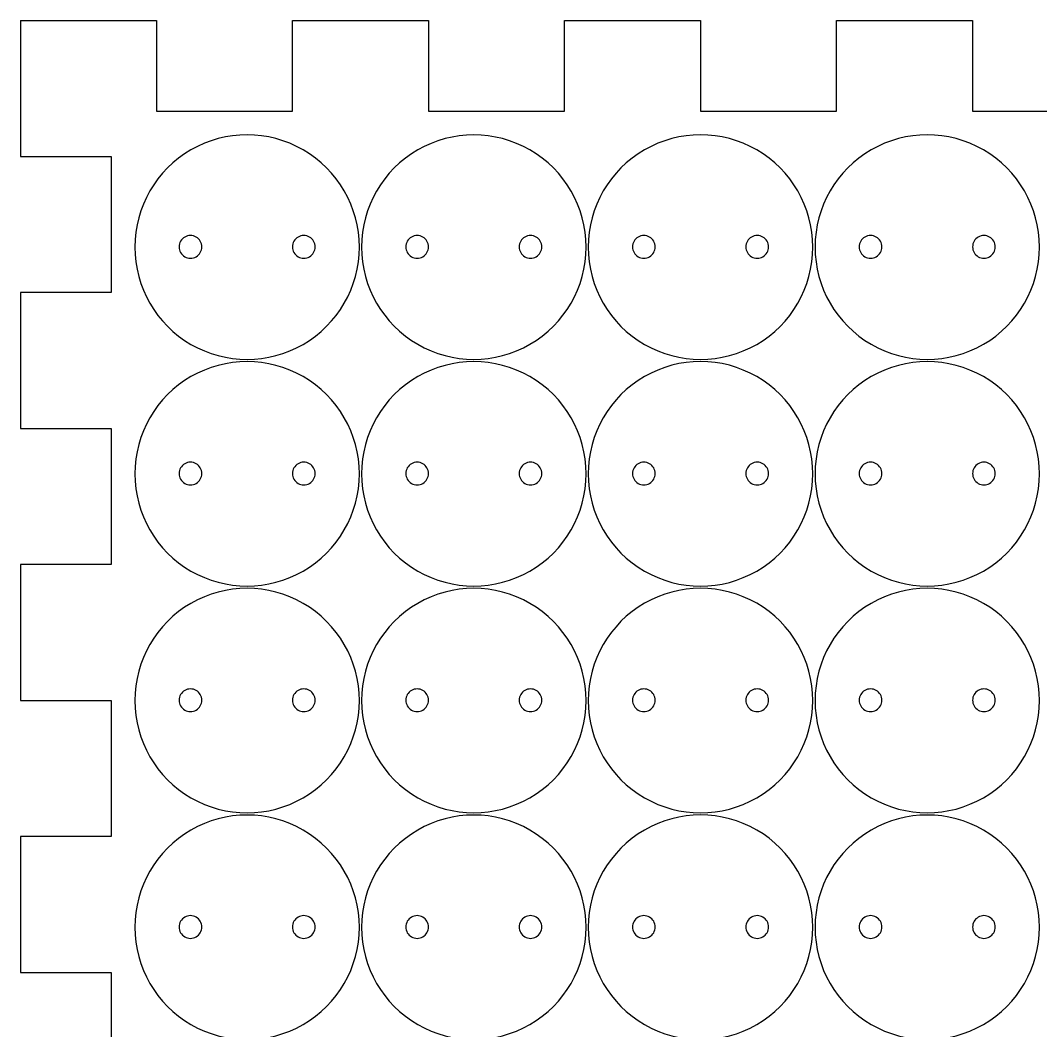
# Model space of a CAD drawing. Extents: x 0 to 163, y 0 to 185.
# Drawn here: x 71.8 to 116.8, y 139.34 to 183.9 of the extents above; entities that cross this region are included whole.
import ezdxf

# ---------------------------------------------------------------- set-up
doc = ezdxf.new("R2010")
doc.units = 0
doc.layers.add('Cut', color=7, linetype='CONTINUOUS')
doc.layers.add('Engrave', color=7, linetype='CONTINUOUS')

msp = doc.modelspace()

# ---------------------------------------------------------------- linework, layer by layer
at = {"layer": 'Cut', "color": 7}
for points in [[(71.80235, 183.898198), (71.80235, 177.898198)], [(71.80235, 183.898198), (77.80235, 183.898198)], [(77.80235, 179.898198), (83.80235, 179.898198), (83.80235, 183.898198)], [(77.80235, 183.898198), (77.80235, 179.898198)], [(83.80235, 183.898198), (89.80235, 183.898198)], [(89.80235, 183.898198), (89.80235, 179.898198)], [(95.802353, 183.898198), (101.802353, 183.898198)], [(95.802353, 179.898198), (95.802353, 183.898198)], [(101.802353, 183.898198), (101.802353, 179.898198)], [(107.802353, 179.898198), (107.802353, 183.898198)], [(107.802353, 183.898198), (113.802353, 183.898198)], [(113.802353, 183.898198), (113.802353, 179.898198)], [(89.80235, 179.898198), (95.802353, 179.898198)], [(101.802353, 179.898198), (107.802353, 179.898198)], [(113.802353, 179.898198), (119.802353, 179.898198)], [(71.80235, 177.898198), (75.80235, 177.898198)], [(75.80235, 177.898198), (75.80235, 171.898198)], [(75.80235, 171.898198), (71.80235, 171.898198)], [(71.80235, 171.898198), (71.80235, 165.898198)], [(71.80235, 165.898198), (75.80235, 165.898198)], [(75.80235, 165.898198), (75.80235, 159.898198)], [(71.80235, 159.898198), (71.80235, 153.898198)], [(75.80235, 159.898198), (71.80235, 159.898198)], [(75.80235, 153.898198), (75.80235, 147.898198), (71.80235, 147.898198)], [(71.80235, 153.898198), (75.80235, 153.898198)], [(71.80235, 147.898198), (71.80235, 141.898198)], [(71.80235, 141.898198), (75.80235, 141.898198)], [(75.80235, 141.898198), (75.80235, 135.898198)]]:
    msp.add_lwpolyline(points, dxfattribs=at)
for points in [[(79.80238, 173.909978)], [(84.80238, 173.909978)], [(89.80238, 173.909978)], [(94.802383, 173.909978)], [(99.802383, 173.909978)], [(104.802383, 173.909978)], [(109.802383, 173.909978)], [(114.802383, 173.909978)], [(79.80238, 163.909978)], [(84.80238, 163.909978)], [(89.80238, 163.909978)], [(94.802383, 163.909978)], [(99.802383, 163.909978)], [(104.802383, 163.909978)], [(109.802383, 163.909978)], [(114.802383, 163.909978)], [(79.80238, 153.909978)], [(84.80238, 153.909978)], [(89.80238, 153.909978)], [(94.802383, 153.909978)], [(99.802383, 153.909978)], [(104.802383, 153.909978)], [(109.802383, 153.909978)], [(114.802383, 153.909978)], [(79.80238, 143.909978)], [(84.80238, 143.909978)], [(89.80238, 143.909978)], [(94.802383, 143.909978)], [(99.802383, 143.909978)], [(104.802383, 143.909978)], [(109.802383, 143.909978)], [(114.802383, 143.909978)]]:
    msp.add_lwpolyline(points, close=True, dxfattribs=at)
for points in [[(79.05231, 174.343195), (78.897573, 174.253824), (78.802293, 174.088669), (78.80238, 173.909978)], [(79.552451, 174.343195), (79.397715, 174.432565), (79.207046, 174.432565), (79.05231, 174.343195)], [(79.80238, 173.909978), (79.802468, 174.088669), (79.707188, 174.253824), (79.552451, 174.343195)], [(84.05231, 174.343195), (83.897573, 174.253824), (83.802293, 174.088669), (83.80238, 173.909978)], [(84.552451, 174.343195), (84.397715, 174.432565), (84.207046, 174.432565), (84.05231, 174.343195)], [(84.80238, 173.909978), (84.802468, 174.088669), (84.707188, 174.253824), (84.552451, 174.343195)], [(89.05231, 174.343195), (88.897573, 174.253824), (88.802293, 174.088669), (88.80238, 173.909978)], [(89.552451, 174.343195), (89.397715, 174.432565), (89.207046, 174.432565), (89.05231, 174.343195)], [(89.80238, 173.909978), (89.802468, 174.088669), (89.707188, 174.253824), (89.552451, 174.343195)], [(94.05222, 174.343462), (93.897436, 174.25402), (93.802181, 174.088745), (93.802383, 173.909978)], [(94.552547, 174.343462), (94.397763, 174.432904), (94.207004, 174.432904), (94.05222, 174.343462)], [(94.802383, 173.909978), (94.802586, 174.088745), (94.70733, 174.25402), (94.552547, 174.343462)], [(99.052313, 174.343195), (98.897576, 174.253824), (98.802296, 174.088669), (98.802383, 173.909978)], [(99.552454, 174.343195), (99.397718, 174.432565), (99.207049, 174.432565), (99.052313, 174.343195)], [(99.802383, 173.909978), (99.802471, 174.088669), (99.707191, 174.253824), (99.552454, 174.343195)], [(104.05222, 174.343462), (103.897436, 174.25402), (103.802181, 174.088745), (103.802383, 173.909978)], [(104.552547, 174.343462), (104.397763, 174.432904), (104.207004, 174.432904), (104.05222, 174.343462)], [(104.802383, 173.909978), (104.802586, 174.088745), (104.70733, 174.25402), (104.552547, 174.343462)], [(109.052179, 174.34358), (108.897375, 174.254106), (108.802131, 174.088779), (108.802383, 173.909978)], [(109.552588, 174.34358), (109.397783, 174.433054), (109.206983, 174.433054), (109.052179, 174.34358)], [(109.802383, 173.909978), (109.802636, 174.088779), (109.707392, 174.254106), (109.552588, 174.34358)], [(114.05222, 174.343462), (113.897436, 174.25402), (113.802181, 174.088745), (113.802383, 173.909978)], [(114.552547, 174.343462), (114.397763, 174.432904), (114.207004, 174.432904), (114.05222, 174.343462)], [(114.802383, 173.909978), (114.802586, 174.088745), (114.70733, 174.25402), (114.552547, 174.343462)], [(78.80238, 173.909978), (78.802293, 173.731287), (78.897573, 173.566132), (79.05231, 173.476761)], [(79.552451, 173.476761), (79.707188, 173.566132), (79.802468, 173.731287), (79.80238, 173.909978)], [(83.80238, 173.909978), (83.802293, 173.731287), (83.897573, 173.566132), (84.05231, 173.476761)], [(84.552451, 173.476761), (84.707188, 173.566132), (84.802468, 173.731287), (84.80238, 173.909978)], [(88.80238, 173.909978), (88.802293, 173.731287), (88.897573, 173.566132), (89.05231, 173.476761)], [(89.552451, 173.476761), (89.707188, 173.566132), (89.802468, 173.731287), (89.80238, 173.909978)], [(93.802383, 173.909978), (93.802181, 173.73121), (93.897436, 173.565936), (94.05222, 173.476493)], [(94.552547, 173.476493), (94.70733, 173.565936), (94.802586, 173.73121), (94.802383, 173.909978)], [(98.802383, 173.909978), (98.802296, 173.731287), (98.897576, 173.566132), (99.052313, 173.476761)], [(99.552454, 173.476761), (99.707191, 173.566132), (99.802471, 173.731287), (99.802383, 173.909978)], [(103.802383, 173.909978), (103.802181, 173.73121), (103.897436, 173.565936), (104.05222, 173.476493)], [(104.552547, 173.476493), (104.70733, 173.565936), (104.802586, 173.73121), (104.802383, 173.909978)], [(108.802383, 173.909978), (108.802131, 173.731176), (108.897375, 173.565849), (109.052179, 173.476375)], [(109.552588, 173.476375), (109.707392, 173.565849), (109.802636, 173.731176), (109.802383, 173.909978)], [(113.802383, 173.909978), (113.802181, 173.73121), (113.897436, 173.565936), (114.05222, 173.476493)], [(114.552547, 173.476493), (114.70733, 173.565936), (114.802586, 173.73121), (114.802383, 173.909978)], [(79.05231, 173.476761), (79.207046, 173.38739), (79.397715, 173.38739), (79.552451, 173.476761)], [(84.05231, 173.476761), (84.207046, 173.38739), (84.397715, 173.38739), (84.552451, 173.476761)], [(89.05231, 173.476761), (89.207046, 173.38739), (89.397715, 173.38739), (89.552451, 173.476761)], [(94.05222, 173.476493), (94.207004, 173.387051), (94.397763, 173.387051), (94.552547, 173.476493)], [(99.052313, 173.476761), (99.207049, 173.38739), (99.397718, 173.38739), (99.552454, 173.476761)], [(104.05222, 173.476493), (104.207004, 173.387051), (104.397763, 173.387051), (104.552547, 173.476493)], [(109.052179, 173.476375), (109.206983, 173.386902), (109.397783, 173.386902), (109.552588, 173.476375)], [(114.05222, 173.476493), (114.207004, 173.387051), (114.397763, 173.387051), (114.552547, 173.476493)], [(79.05231, 164.343195), (78.897573, 164.253824), (78.802293, 164.088669), (78.80238, 163.909978)], [(79.552451, 164.343195), (79.397715, 164.432565), (79.207046, 164.432565), (79.05231, 164.343195)], [(79.80238, 163.909978), (79.802468, 164.088669), (79.707188, 164.253824), (79.552451, 164.343195)], [(84.05231, 164.343195), (83.897573, 164.253824), (83.802293, 164.088669), (83.80238, 163.909978)], [(84.552451, 164.343195), (84.397715, 164.432565), (84.207046, 164.432565), (84.05231, 164.343195)], [(84.80238, 163.909978), (84.802468, 164.088669), (84.707188, 164.253824), (84.552451, 164.343195)], [(89.05231, 164.343195), (88.897573, 164.253824), (88.802293, 164.088669), (88.80238, 163.909978)], [(89.552451, 164.343195), (89.397715, 164.432565), (89.207046, 164.432565), (89.05231, 164.343195)], [(89.80238, 163.909978), (89.802468, 164.088669), (89.707188, 164.253824), (89.552451, 164.343195)], [(94.05222, 164.343462), (93.897436, 164.25402), (93.802181, 164.088745), (93.802383, 163.909978)], [(94.552547, 164.343462), (94.397763, 164.432904), (94.207004, 164.432904), (94.05222, 164.343462)], [(94.802383, 163.909978), (94.802586, 164.088745), (94.70733, 164.25402), (94.552547, 164.343462)], [(99.052313, 164.343195), (98.897576, 164.253824), (98.802296, 164.088669), (98.802383, 163.909978)], [(99.552454, 164.343195), (99.397718, 164.432565), (99.207049, 164.432565), (99.052313, 164.343195)], [(99.802383, 163.909978), (99.802471, 164.088669), (99.707191, 164.253824), (99.552454, 164.343195)], [(104.05222, 164.343462), (103.897436, 164.25402), (103.802181, 164.088745), (103.802383, 163.909978)], [(104.552547, 164.343462), (104.397763, 164.432904), (104.207004, 164.432904), (104.05222, 164.343462)], [(104.802383, 163.909978), (104.802586, 164.088745), (104.70733, 164.25402), (104.552547, 164.343462)], [(109.052179, 164.34358), (108.897375, 164.254106), (108.802131, 164.088779), (108.802383, 163.909978)], [(109.552588, 164.34358), (109.397783, 164.433054), (109.206983, 164.433054), (109.052179, 164.34358)], [(109.802383, 163.909978), (109.802636, 164.088779), (109.707392, 164.254106), (109.552588, 164.34358)], [(114.05222, 164.343462), (113.897436, 164.25402), (113.802181, 164.088745), (113.802383, 163.909978)], [(114.552547, 164.343462), (114.397763, 164.432904), (114.207004, 164.432904), (114.05222, 164.343462)], [(114.802383, 163.909978), (114.802586, 164.088745), (114.70733, 164.25402), (114.552547, 164.343462)], [(78.80238, 163.909978), (78.802293, 163.731287), (78.897573, 163.566132), (79.05231, 163.476761)], [(79.552451, 163.476761), (79.707188, 163.566132), (79.802468, 163.731287), (79.80238, 163.909978)], [(83.80238, 163.909978), (83.802293, 163.731287), (83.897573, 163.566132), (84.05231, 163.476761)], [(84.552451, 163.476761), (84.707188, 163.566132), (84.802468, 163.731287), (84.80238, 163.909978)], [(88.80238, 163.909978), (88.802293, 163.731287), (88.897573, 163.566132), (89.05231, 163.476761)], [(89.552451, 163.476761), (89.707188, 163.566132), (89.802468, 163.731287), (89.80238, 163.909978)], [(93.802383, 163.909978), (93.802181, 163.73121), (93.897436, 163.565936), (94.05222, 163.476493)], [(94.552547, 163.476493), (94.70733, 163.565936), (94.802586, 163.73121), (94.802383, 163.909978)], [(98.802383, 163.909978), (98.802296, 163.731287), (98.897576, 163.566132), (99.052313, 163.476761)], [(99.552454, 163.476761), (99.707191, 163.566132), (99.802471, 163.731287), (99.802383, 163.909978)], [(103.802383, 163.909978), (103.802181, 163.73121), (103.897436, 163.565936), (104.05222, 163.476493)], [(104.552547, 163.476493), (104.70733, 163.565936), (104.802586, 163.73121), (104.802383, 163.909978)], [(108.802383, 163.909978), (108.802131, 163.731176), (108.897375, 163.565849), (109.052179, 163.476375)], [(109.552588, 163.476375), (109.707392, 163.565849), (109.802636, 163.731176), (109.802383, 163.909978)], [(113.802383, 163.909978), (113.802181, 163.73121), (113.897436, 163.565936), (114.05222, 163.476493)], [(114.552547, 163.476493), (114.70733, 163.565936), (114.802586, 163.73121), (114.802383, 163.909978)], [(79.05231, 163.476761), (79.207046, 163.38739), (79.397715, 163.38739), (79.552451, 163.476761)], [(84.05231, 163.476761), (84.207046, 163.38739), (84.397715, 163.38739), (84.552451, 163.476761)], [(89.05231, 163.476761), (89.207046, 163.38739), (89.397715, 163.38739), (89.552451, 163.476761)], [(94.05222, 163.476493), (94.207004, 163.387051), (94.397763, 163.387051), (94.552547, 163.476493)], [(99.052313, 163.476761), (99.207049, 163.38739), (99.397718, 163.38739), (99.552454, 163.476761)], [(104.05222, 163.476493), (104.207004, 163.387051), (104.397763, 163.387051), (104.552547, 163.476493)], [(109.052179, 163.476375), (109.206983, 163.386902), (109.397783, 163.386902), (109.552588, 163.476375)], [(114.05222, 163.476493), (114.207004, 163.387051), (114.397763, 163.387051), (114.552547, 163.476493)], [(79.552451, 154.343195), (79.397715, 154.432565), (79.207046, 154.432565), (79.05231, 154.343195)], [(84.552451, 154.343195), (84.397715, 154.432565), (84.207046, 154.432565), (84.05231, 154.343195)], [(89.552451, 154.343195), (89.397715, 154.432565), (89.207046, 154.432565), (89.05231, 154.343195)], [(94.552547, 154.343462), (94.397763, 154.432904), (94.207004, 154.432904), (94.05222, 154.343462)], [(99.552454, 154.343195), (99.397718, 154.432565), (99.207049, 154.432565), (99.052313, 154.343195)], [(104.552547, 154.343462), (104.397763, 154.432904), (104.207004, 154.432904), (104.05222, 154.343462)], [(109.552588, 154.34358), (109.397783, 154.433054), (109.206983, 154.433054), (109.052179, 154.34358)], [(114.552547, 154.343462), (114.397763, 154.432904), (114.207004, 154.432904), (114.05222, 154.343462)], [(79.05231, 154.343195), (78.897573, 154.253824), (78.802293, 154.088669), (78.80238, 153.909978)], [(78.80238, 153.909978), (78.802293, 153.731287), (78.897573, 153.566132), (79.05231, 153.476761)], [(79.80238, 153.909978), (79.802468, 154.088669), (79.707188, 154.253824), (79.552451, 154.343195)], [(79.552451, 153.476761), (79.707188, 153.566132), (79.802468, 153.731287), (79.80238, 153.909978)], [(84.05231, 154.343195), (83.897573, 154.253824), (83.802293, 154.088669), (83.80238, 153.909978)], [(83.80238, 153.909978), (83.802293, 153.731287), (83.897573, 153.566132), (84.05231, 153.476761)], [(84.80238, 153.909978), (84.802468, 154.088669), (84.707188, 154.253824), (84.552451, 154.343195)], [(84.552451, 153.476761), (84.707188, 153.566132), (84.802468, 153.731287), (84.80238, 153.909978)], [(89.05231, 154.343195), (88.897573, 154.253824), (88.802293, 154.088669), (88.80238, 153.909978)], [(88.80238, 153.909978), (88.802293, 153.731287), (88.897573, 153.566132), (89.05231, 153.476761)], [(89.80238, 153.909978), (89.802468, 154.088669), (89.707188, 154.253824), (89.552451, 154.343195)], [(89.552451, 153.476761), (89.707188, 153.566132), (89.802468, 153.731287), (89.80238, 153.909978)], [(94.05222, 154.343462), (93.897436, 154.25402), (93.802181, 154.088745), (93.802383, 153.909978)], [(93.802383, 153.909978), (93.802181, 153.73121), (93.897436, 153.565936), (94.05222, 153.476493)], [(94.802383, 153.909978), (94.802586, 154.088745), (94.70733, 154.25402), (94.552547, 154.343462)], [(94.552547, 153.476493), (94.70733, 153.565936), (94.802586, 153.73121), (94.802383, 153.909978)], [(99.052313, 154.343195), (98.897576, 154.253824), (98.802296, 154.088669), (98.802383, 153.909978)], [(98.802383, 153.909978), (98.802296, 153.731287), (98.897576, 153.566132), (99.052313, 153.476761)], [(99.802383, 153.909978), (99.802471, 154.088669), (99.707191, 154.253824), (99.552454, 154.343195)], [(99.552454, 153.476761), (99.707191, 153.566132), (99.802471, 153.731287), (99.802383, 153.909978)], [(104.05222, 154.343462), (103.897436, 154.25402), (103.802181, 154.088745), (103.802383, 153.909978)], [(103.802383, 153.909978), (103.802181, 153.73121), (103.897436, 153.565936), (104.05222, 153.476493)], [(104.802383, 153.909978), (104.802586, 154.088745), (104.70733, 154.25402), (104.552547, 154.343462)], [(104.552547, 153.476493), (104.70733, 153.565936), (104.802586, 153.73121), (104.802383, 153.909978)], [(109.052179, 154.34358), (108.897375, 154.254106), (108.802131, 154.088779), (108.802383, 153.909978)], [(108.802383, 153.909978), (108.802131, 153.731176), (108.897375, 153.565849), (109.052179, 153.476375)], [(109.802383, 153.909978), (109.802636, 154.088779), (109.707392, 154.254106), (109.552588, 154.34358)], [(109.552588, 153.476375), (109.707392, 153.565849), (109.802636, 153.731176), (109.802383, 153.909978)], [(114.05222, 154.343462), (113.897436, 154.25402), (113.802181, 154.088745), (113.802383, 153.909978)], [(113.802383, 153.909978), (113.802181, 153.73121), (113.897436, 153.565936), (114.05222, 153.476493)], [(114.802383, 153.909978), (114.802586, 154.088745), (114.70733, 154.25402), (114.552547, 154.343462)], [(114.552547, 153.476493), (114.70733, 153.565936), (114.802586, 153.73121), (114.802383, 153.909978)], [(79.05231, 153.476761), (79.207046, 153.38739), (79.397715, 153.38739), (79.552451, 153.476761)], [(84.05231, 153.476761), (84.207046, 153.38739), (84.397715, 153.38739), (84.552451, 153.476761)], [(89.05231, 153.476761), (89.207046, 153.38739), (89.397715, 153.38739), (89.552451, 153.476761)], [(94.05222, 153.476493), (94.207004, 153.387051), (94.397763, 153.387051), (94.552547, 153.476493)], [(99.052313, 153.476761), (99.207049, 153.38739), (99.397718, 153.38739), (99.552454, 153.476761)], [(104.05222, 153.476493), (104.207004, 153.387051), (104.397763, 153.387051), (104.552547, 153.476493)], [(109.052179, 153.476375), (109.206983, 153.386902), (109.397783, 153.386902), (109.552588, 153.476375)], [(114.05222, 153.476493), (114.207004, 153.387051), (114.397763, 153.387051), (114.552547, 153.476493)], [(79.05231, 144.343195), (78.897573, 144.253824), (78.802293, 144.088669), (78.80238, 143.909978)], [(79.552451, 144.343195), (79.397715, 144.432565), (79.207046, 144.432565), (79.05231, 144.343195)], [(79.80238, 143.909978), (79.802468, 144.088669), (79.707188, 144.253824), (79.552451, 144.343195)], [(84.05231, 144.343195), (83.897573, 144.253824), (83.802293, 144.088669), (83.80238, 143.909978)], [(84.552451, 144.343195), (84.397715, 144.432565), (84.207046, 144.432565), (84.05231, 144.343195)], [(84.80238, 143.909978), (84.802468, 144.088669), (84.707188, 144.253824), (84.552451, 144.343195)], [(89.05231, 144.343195), (88.897573, 144.253824), (88.802293, 144.088669), (88.80238, 143.909978)], [(89.552451, 144.343195), (89.397715, 144.432565), (89.207046, 144.432565), (89.05231, 144.343195)], [(89.80238, 143.909978), (89.802468, 144.088669), (89.707188, 144.253824), (89.552451, 144.343195)], [(94.05222, 144.343462), (93.897436, 144.25402), (93.802181, 144.088745), (93.802383, 143.909978)], [(94.552547, 144.343462), (94.397763, 144.432904), (94.207004, 144.432904), (94.05222, 144.343462)], [(94.802383, 143.909978), (94.802586, 144.088745), (94.70733, 144.25402), (94.552547, 144.343462)], [(99.052313, 144.343195), (98.897576, 144.253824), (98.802296, 144.088669), (98.802383, 143.909978)], [(99.552454, 144.343195), (99.397718, 144.432565), (99.207049, 144.432565), (99.052313, 144.343195)], [(99.802383, 143.909978), (99.802471, 144.088669), (99.707191, 144.253824), (99.552454, 144.343195)], [(104.05222, 144.343462), (103.897436, 144.25402), (103.802181, 144.088745), (103.802383, 143.909978)], [(104.552547, 144.343462), (104.397763, 144.432904), (104.207004, 144.432904), (104.05222, 144.343462)], [(104.802383, 143.909978), (104.802586, 144.088745), (104.70733, 144.25402), (104.552547, 144.343462)], [(109.052179, 144.34358), (108.897375, 144.254106), (108.802131, 144.088779), (108.802383, 143.909978)], [(109.552588, 144.34358), (109.397783, 144.433054), (109.206983, 144.433054), (109.052179, 144.34358)], [(109.802383, 143.909978), (109.802636, 144.088779), (109.707392, 144.254106), (109.552588, 144.34358)], [(114.05222, 144.343462), (113.897436, 144.25402), (113.802181, 144.088745), (113.802383, 143.909978)], [(114.552547, 144.343462), (114.397763, 144.432904), (114.207004, 144.432904), (114.05222, 144.343462)], [(114.802383, 143.909978), (114.802586, 144.088745), (114.70733, 144.25402), (114.552547, 144.343462)], [(78.80238, 143.909978), (78.802293, 143.731287), (78.897573, 143.566132), (79.05231, 143.476761)], [(79.552451, 143.476761), (79.707188, 143.566132), (79.802468, 143.731287), (79.80238, 143.909978)], [(83.80238, 143.909978), (83.802293, 143.731287), (83.897573, 143.566132), (84.05231, 143.476761)], [(84.552451, 143.476761), (84.707188, 143.566132), (84.802468, 143.731287), (84.80238, 143.909978)], [(88.80238, 143.909978), (88.802293, 143.731287), (88.897573, 143.566132), (89.05231, 143.476761)], [(89.552451, 143.476761), (89.707188, 143.566132), (89.802468, 143.731287), (89.80238, 143.909978)], [(93.802383, 143.909978), (93.802181, 143.73121), (93.897436, 143.565936), (94.05222, 143.476493)], [(94.552547, 143.476493), (94.70733, 143.565936), (94.802586, 143.73121), (94.802383, 143.909978)], [(98.802383, 143.909978), (98.802296, 143.731287), (98.897576, 143.566132), (99.052313, 143.476761)], [(99.552454, 143.476761), (99.707191, 143.566132), (99.802471, 143.731287), (99.802383, 143.909978)], [(103.802383, 143.909978), (103.802181, 143.73121), (103.897436, 143.565936), (104.05222, 143.476493)], [(104.552547, 143.476493), (104.70733, 143.565936), (104.802586, 143.73121), (104.802383, 143.909978)], [(108.802383, 143.909978), (108.802131, 143.731176), (108.897375, 143.565849), (109.052179, 143.476375)], [(109.552588, 143.476375), (109.707392, 143.565849), (109.802636, 143.731176), (109.802383, 143.909978)], [(113.802383, 143.909978), (113.802181, 143.73121), (113.897436, 143.565936), (114.05222, 143.476493)], [(114.552547, 143.476493), (114.70733, 143.565936), (114.802586, 143.73121), (114.802383, 143.909978)], [(79.05231, 143.476761), (79.207046, 143.38739), (79.397715, 143.38739), (79.552451, 143.476761)], [(84.05231, 143.476761), (84.207046, 143.38739), (84.397715, 143.38739), (84.552451, 143.476761)], [(89.05231, 143.476761), (89.207046, 143.38739), (89.397715, 143.38739), (89.552451, 143.476761)], [(94.05222, 143.476493), (94.207004, 143.387051), (94.397763, 143.387051), (94.552547, 143.476493)], [(99.052313, 143.476761), (99.207049, 143.38739), (99.397718, 143.38739), (99.552454, 143.476761)], [(104.05222, 143.476493), (104.207004, 143.387051), (104.397763, 143.387051), (104.552547, 143.476493)], [(109.052179, 143.476375), (109.206983, 143.386902), (109.397783, 143.386902), (109.552588, 143.476375)], [(114.05222, 143.476493), (114.207004, 143.387051), (114.397763, 143.387051), (114.552547, 143.476493)]]:
    msp.add_open_spline(points, degree=3, dxfattribs=at)
at = {"layer": 'Engrave', "color": 7}
for points in [[(86.75235, 173.898198)], [(96.752353, 173.898198)], [(106.752353, 173.898198)], [(116.752353, 173.898198)], [(86.75235, 163.898198)], [(96.752353, 163.898198)], [(106.752353, 163.898198)], [(116.752353, 163.898198)], [(86.75235, 153.898198)], [(96.752353, 153.898198)], [(106.752353, 153.898198)], [(116.752353, 153.898198)], [(86.75235, 143.898198)], [(96.752353, 143.898198)], [(106.752353, 143.898198)], [(116.752353, 143.898198)]]:
    msp.add_lwpolyline(points, close=True, dxfattribs=at)
for points in [[(84.277757, 178.186196), (82.746015, 179.070741), (80.858686, 179.070741), (79.326944, 178.186196)], [(94.277353, 178.185025), (92.745817, 179.069257), (90.858887, 179.069257), (89.327351, 178.185025)], [(104.278215, 178.187512), (102.746242, 179.072408), (100.858465, 179.072408), (99.326491, 178.187512)], [(114.27776, 178.186196), (112.746018, 179.070741), (110.858689, 179.070741), (109.326947, 178.186196)], [(79.326944, 178.186196), (77.795202, 177.301651), (76.851848, 175.666998), (76.85235, 173.898198)], [(86.75235, 173.898198), (86.752853, 175.666998), (85.809499, 177.301651), (84.277757, 178.186196)], [(89.327351, 178.185025), (87.795815, 177.300792), (86.85235, 175.666663), (86.85235, 173.898198)], [(96.752353, 173.898198), (96.752353, 175.666663), (95.808888, 177.300792), (94.277353, 178.185025)], [(99.326491, 178.187512), (97.794518, 177.302616), (96.851287, 175.667373), (96.852353, 173.898198)], [(106.752353, 173.898198), (106.75342, 175.667373), (105.810189, 177.302616), (104.278215, 178.187512)], [(109.326947, 178.186196), (107.795205, 177.301651), (106.851851, 175.666998), (106.852353, 173.898198)], [(116.752353, 173.898198), (116.752856, 175.666998), (115.809502, 177.301651), (114.27776, 178.186196)], [(76.85235, 173.898198), (76.851848, 172.129398), (77.795202, 170.494744), (79.326944, 169.610199)], [(84.277757, 169.610199), (85.809499, 170.494744), (86.752853, 172.129398), (86.75235, 173.898198)], [(86.85235, 173.898198), (86.85235, 172.129732), (87.795815, 170.495603), (89.327351, 169.611371)], [(94.277353, 169.611371), (95.808888, 170.495603), (96.752353, 172.129732), (96.752353, 173.898198)], [(96.852353, 173.898198), (96.851287, 172.129022), (97.794518, 170.49378), (99.326491, 169.608884)], [(104.278215, 169.608884), (105.810189, 170.49378), (106.75342, 172.129022), (106.752353, 173.898198)], [(106.852353, 173.898198), (106.852353, 172.129733), (107.795818, 170.495604), (109.327353, 169.611372)], [(114.277353, 169.611372), (115.808889, 170.495604), (116.752353, 172.129733), (116.752353, 173.898198)], [(79.326944, 169.610199), (80.858686, 168.725654), (82.746015, 168.725654), (84.277757, 169.610199)], [(89.327351, 169.611371), (90.858887, 168.727138), (92.745817, 168.727138), (94.277353, 169.611371)], [(99.326491, 169.608884), (100.858465, 168.723988), (102.746242, 168.723988), (104.278215, 169.608884)], [(109.327353, 169.611372), (110.858889, 168.72714), (112.745818, 168.72714), (114.277353, 169.611372)], [(84.277757, 168.186196), (82.746015, 169.070741), (80.858686, 169.070741), (79.326944, 168.186196)], [(94.277353, 168.185025), (92.745817, 169.069257), (90.858887, 169.069257), (89.327351, 168.185025)], [(104.278215, 168.187512), (102.746242, 169.072408), (100.858465, 169.072408), (99.326491, 168.187512)], [(114.27776, 168.186196), (112.746018, 169.070741), (110.858689, 169.070741), (109.326947, 168.186196)], [(79.326944, 168.186196), (77.795202, 167.301651), (76.851848, 165.666998), (76.85235, 163.898198)], [(86.75235, 163.898198), (86.752853, 165.666998), (85.809499, 167.301651), (84.277757, 168.186196)], [(89.327351, 168.185025), (87.795815, 167.300792), (86.85235, 165.666663), (86.85235, 163.898198)], [(96.752353, 163.898198), (96.752353, 165.666663), (95.808888, 167.300792), (94.277353, 168.185025)], [(99.326491, 168.187512), (97.794518, 167.302616), (96.851287, 165.667373), (96.852353, 163.898198)], [(106.752353, 163.898198), (106.75342, 165.667373), (105.810189, 167.302616), (104.278215, 168.187512)], [(109.326947, 168.186196), (107.795205, 167.301651), (106.851851, 165.666998), (106.852353, 163.898198)], [(116.752353, 163.898198), (116.752856, 165.666998), (115.809502, 167.301651), (114.27776, 168.186196)], [(76.85235, 163.898198), (76.851848, 162.129398), (77.795202, 160.494744), (79.326944, 159.610199)], [(84.277757, 159.610199), (85.809499, 160.494744), (86.752853, 162.129398), (86.75235, 163.898198)], [(86.85235, 163.898198), (86.85235, 162.129732), (87.795815, 160.495603), (89.327351, 159.611371)], [(94.277353, 159.611371), (95.808888, 160.495603), (96.752353, 162.129732), (96.752353, 163.898198)], [(96.852353, 163.898198), (96.851287, 162.129022), (97.794518, 160.49378), (99.326491, 159.608884)], [(104.278215, 159.608884), (105.810189, 160.49378), (106.75342, 162.129022), (106.752353, 163.898198)], [(106.852353, 163.898198), (106.852353, 162.129733), (107.795818, 160.495604), (109.327353, 159.611372)], [(114.277353, 159.611372), (115.808889, 160.495604), (116.752353, 162.129733), (116.752353, 163.898198)], [(79.326944, 159.610199), (80.858686, 158.725654), (82.746015, 158.725654), (84.277757, 159.610199)], [(89.327351, 159.611371), (90.858887, 158.727138), (92.745817, 158.727138), (94.277353, 159.611371)], [(99.326491, 159.608884), (100.858465, 158.723988), (102.746242, 158.723988), (104.278215, 159.608884)], [(109.327353, 159.611372), (110.858889, 158.72714), (112.745818, 158.72714), (114.277353, 159.611372)], [(84.277757, 158.186196), (82.746015, 159.070741), (80.858686, 159.070741), (79.326944, 158.186196)], [(94.277353, 158.185025), (92.745817, 159.069257), (90.858887, 159.069257), (89.327351, 158.185025)], [(104.278215, 158.187512), (102.746242, 159.072408), (100.858465, 159.072408), (99.326491, 158.187512)], [(114.27776, 158.186196), (112.746018, 159.070741), (110.858689, 159.070741), (109.326947, 158.186196)], [(79.326944, 158.186196), (77.795202, 157.301651), (76.851848, 155.666998), (76.85235, 153.898198)], [(86.75235, 153.898198), (86.752853, 155.666998), (85.809499, 157.301651), (84.277757, 158.186196)], [(89.327351, 158.185025), (87.795815, 157.300792), (86.85235, 155.666663), (86.85235, 153.898198)], [(96.752353, 153.898198), (96.752353, 155.666663), (95.808888, 157.300792), (94.277353, 158.185025)], [(99.326491, 158.187512), (97.794518, 157.302616), (96.851287, 155.667373), (96.852353, 153.898198)], [(106.752353, 153.898198), (106.75342, 155.667373), (105.810189, 157.302616), (104.278215, 158.187512)], [(109.326947, 158.186196), (107.795205, 157.301651), (106.851851, 155.666998), (106.852353, 153.898198)], [(116.752353, 153.898198), (116.752856, 155.666998), (115.809502, 157.301651), (114.27776, 158.186196)], [(76.85235, 153.898198), (76.851848, 152.129398), (77.795202, 150.494744), (79.326944, 149.610199)], [(84.277757, 149.610199), (85.809499, 150.494744), (86.752853, 152.129398), (86.75235, 153.898198)], [(86.85235, 153.898198), (86.85235, 152.129732), (87.795815, 150.495603), (89.327351, 149.611371)], [(94.277353, 149.611371), (95.808888, 150.495603), (96.752353, 152.129732), (96.752353, 153.898198)], [(96.852353, 153.898198), (96.851287, 152.129022), (97.794518, 150.49378), (99.326491, 149.608884)], [(104.278215, 149.608884), (105.810189, 150.49378), (106.75342, 152.129022), (106.752353, 153.898198)], [(106.852353, 153.898198), (106.852353, 152.129733), (107.795818, 150.495604), (109.327353, 149.611372)], [(114.277353, 149.611372), (115.808889, 150.495604), (116.752353, 152.129733), (116.752353, 153.898198)], [(79.326944, 149.610199), (80.858686, 148.725654), (82.746015, 148.725654), (84.277757, 149.610199)], [(89.327351, 149.611371), (90.858887, 148.727138), (92.745817, 148.727138), (94.277353, 149.611371)], [(99.326491, 149.608884), (100.858465, 148.723988), (102.746242, 148.723988), (104.278215, 149.608884)], [(109.327353, 149.611372), (110.858889, 148.72714), (112.745818, 148.72714), (114.277353, 149.611372)], [(84.277757, 148.186196), (82.746015, 149.070741), (80.858686, 149.070741), (79.326944, 148.186196)], [(94.277353, 148.185025), (92.745817, 149.069257), (90.858887, 149.069257), (89.327351, 148.185025)], [(104.278215, 148.187512), (102.746242, 149.072408), (100.858465, 149.072408), (99.326491, 148.187512)], [(114.27776, 148.186196), (112.746018, 149.070741), (110.858689, 149.070741), (109.326947, 148.186196)], [(79.326944, 148.186196), (77.795202, 147.301651), (76.851848, 145.666998), (76.85235, 143.898198)], [(86.75235, 143.898198), (86.752853, 145.666998), (85.809499, 147.301651), (84.277757, 148.186196)], [(89.327351, 148.185025), (87.795815, 147.300792), (86.85235, 145.666663), (86.85235, 143.898198)], [(96.752353, 143.898198), (96.752353, 145.666663), (95.808888, 147.300792), (94.277353, 148.185025)], [(99.326491, 148.187512), (97.794518, 147.302616), (96.851287, 145.667373), (96.852353, 143.898198)], [(106.752353, 143.898198), (106.75342, 145.667373), (105.810189, 147.302616), (104.278215, 148.187512)], [(109.326947, 148.186196), (107.795205, 147.301651), (106.851851, 145.666998), (106.852353, 143.898198)], [(116.752353, 143.898198), (116.752856, 145.666998), (115.809502, 147.301651), (114.27776, 148.186196)], [(76.85235, 143.898198), (76.851848, 142.129398), (77.795202, 140.494744), (79.326944, 139.610199)], [(84.277757, 139.610199), (85.809499, 140.494744), (86.752853, 142.129398), (86.75235, 143.898198)], [(86.85235, 143.898198), (86.85235, 142.129732), (87.795815, 140.495603), (89.327351, 139.611371)], [(94.277353, 139.611371), (95.808888, 140.495603), (96.752353, 142.129732), (96.752353, 143.898198)], [(96.852353, 143.898198), (96.851287, 142.129022), (97.794518, 140.49378), (99.326491, 139.608884)], [(104.278215, 139.608884), (105.810189, 140.49378), (106.75342, 142.129022), (106.752353, 143.898198)], [(106.852353, 143.898198), (106.852353, 142.129733), (107.795818, 140.495604), (109.327353, 139.611372)], [(114.277353, 139.611372), (115.808889, 140.495604), (116.752353, 142.129733), (116.752353, 143.898198)], [(79.326944, 139.610199), (80.858686, 138.725654), (82.746015, 138.725654), (84.277757, 139.610199)], [(89.327351, 139.611371), (90.858887, 138.727138), (92.745817, 138.727138), (94.277353, 139.611371)], [(99.326491, 139.608884), (100.858465, 138.723988), (102.746242, 138.723988), (104.278215, 139.608884)], [(109.327353, 139.611372), (110.858889, 138.72714), (112.745818, 138.72714), (114.277353, 139.611372)]]:
    msp.add_open_spline(points, degree=3, dxfattribs=at)

doc.saveas('drawing.dxf')
